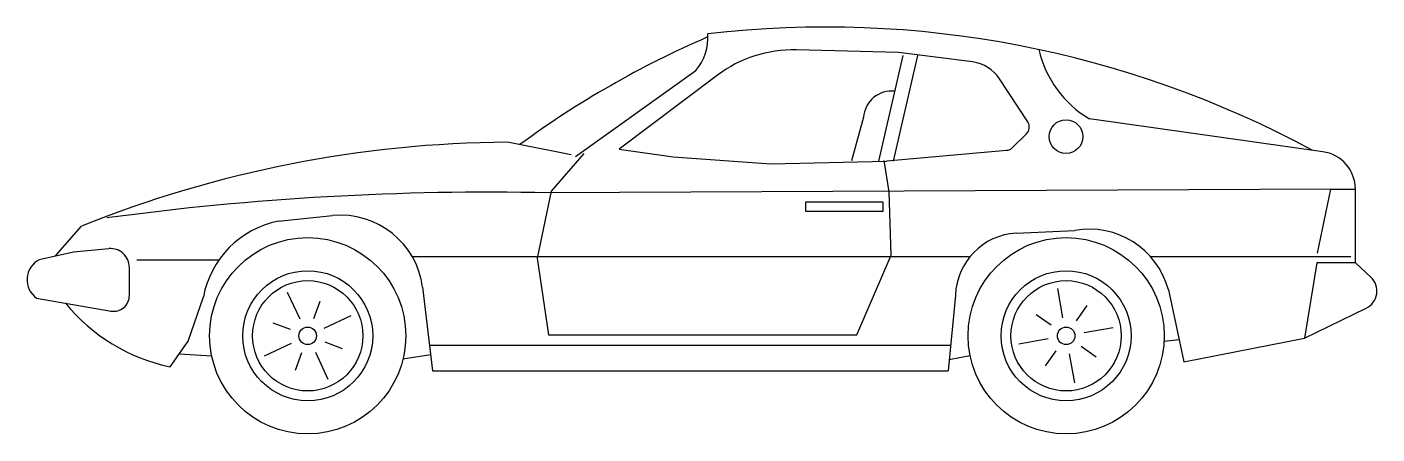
# Model space of a CAD drawing. Extents: x 151 to 586, y 5 to 136.
import ezdxf

# ---------------------------------------------------------------- set-up
doc = ezdxf.new("R2010")
doc.units = 0
doc.header["$MEASUREMENT"] = 0
doc.layers.add('VEICULOS', color=5, linetype='CONTINUOUS')

msp = doc.modelspace()

# ---------------------------------------------------------------- linework, layer by layer
at = {"layer": 'VEICULOS'}
for p, q in [((431.88, 127.65), (398.93, 128.53)), ((425.46, 92.67), (433.32, 126.71)), ((430.24, 92.67), (438.1, 126.71)), ((455.74, 124.66), (431.88, 127.65)), ((327.67, 94.24), (366.5, 121.9)), ((373.43, 120.38), (341.74, 96.53)), ((473.52, 105.32), (464.42, 119.24)), ((420.58, 106.81), (416.69, 92.82)), ((568.7, 95.73), (493.44, 106.28)), ((468.56, 97.04), (473.1, 101.48)), ((326.3, 94.75), (305.71, 98.78)), ((341.74, 96.53), (359.16, 94.04)), ((428.13, 92.74), (466.71, 96.19)), ((330.34, 95.16), (319.81, 82.98)), ((359.16, 94.04), (390.71, 91.81)), ((390.71, 91.81), (427.94, 92.73)), ((428.78, 82.84), (427.19, 92.94)), ((319.81, 82.98), (315.34, 61.46)), ((571.27, 83.65), (319.01, 82.48)), ((429.44, 62.44), (428.78, 82.84)), ((566.96, 62.99), (571.27, 83.65)), ((571.27, 83.65), (579.19, 83.66)), ((579.19, 59.96), (579.19, 83.66)), ((401.93, 76.49), (401.93, 79.6)), ((401.93, 79.6), (426.8, 79.6)), ((426.8, 79.6), (426.8, 76.49)), ((231.75, 73.39), (249.34, 75.15)), ((426.8, 76.49), (401.93, 76.49)), ((159.98, 62.17), (168.38, 71.72)), ((469.77, 69.53), (488.66, 70.35)), ((154.74, 60.95), (165.74, 63.51)), ((165.74, 63.51), (177.19, 64.5)), ((274.99, 61.99), (454.96, 61.99)), ((315.34, 61.46), (319, 36.71)), ((418.39, 36.71), (429.44, 62.44)), ((513.07, 61.99), (577.69, 61.99)), ((183.8, 49.4), (183.8, 58.43)), ((212.65, 60.78), (186.21, 60.78)), ((566.72, 59.96), (562.74, 35.7)), ((579.19, 59.96), (566.72, 59.96)), ((584.22, 55.28), (579.19, 59.96)), ((153.89, 48.52), (177.87, 44.4)), ((202.74, 34.66), (207.66, 48.97)), ((238.83, 41.75), (234.79, 50.41)), ((278.38, 52.04), (281.6, 25.14)), ((450.19, 49.55), (447.85, 25.14)), ((484.88, 42.21), (483.22, 51.62)), ((518.88, 51.27), (523.85, 28.03)), ((243.32, 41.95), (245.36, 47.56)), ((489.27, 41.24), (492.7, 46.14)), ((562.74, 35.7), (582.72, 45.33)), ((235.79, 38.43), (230.17, 40.48)), ((246.63, 38.91), (255.3, 42.95)), ((481.09, 39.79), (476.19, 43.22)), ((319, 36.71), (418.39, 36.71)), ((480.12, 35.4), (470.7, 33.74)), ((491.69, 37.44), (501.1, 39.1)), ((522.33, 35.11), (517.49, 34.53)), ((523.85, 28.03), (562.74, 35.7)), ((196.92, 26.41), (202.74, 34.66)), ((199.87, 30.6), (210.34, 29.94)), ((235.98, 33.94), (227.32, 29.9)), ((239.3, 30.9), (237.25, 25.28)), ((243.79, 31.1), (247.83, 22.44)), ((246.83, 34.42), (252.45, 32.37)), ((280.61, 33.37), (448.64, 33.37)), ((482.53, 31.61), (479.1, 26.71)), ((486.92, 30.64), (488.58, 21.23)), ((490.72, 33.05), (495.61, 29.62)), ((280.97, 30.33), (272.04, 28.91)), ((448.2, 28.82), (454.9, 30.11)), ((281.6, 25.14), (447.85, 25.14))]:
    msp.add_line(p, q, dxfattribs=at)
for centre, radius in [((485.88, 100.59), 5.44), ((241.31, 36.42), 31.64), ((485.9, 36.42), 31.64), ((241.31, 36.42), 20.96), ((485.9, 36.42), 20.96), ((241.31, 36.42), 17.78), ((485.9, 36.42), 17.78), ((241.31, 36.42), 2.83), ((485.9, 36.42), 2.83)]:
    msp.add_circle(centre, radius, dxfattribs=at)
for centre, radius, start, end in [((408.25, -194.3), 330.21, 61.6196, 96.5984), ((492.95, -151.97), 309.96, 113.3534, 126.2465), ((353.95, 132.46), 16.41, 319.9069, 4.4025), ((397.85, 87.93), 40.61, 88.4688, 126.9706), ((511.64, 136.75), 35.49, 193.1854, 239.1533), ((454.23, 112.57), 12.18, 33.1821, 82.8586), ((429.63, 106.17), 9.08, 83.5241, 175.9575), ((470.97, 103.66), 3.05, 314.3334, 33.1821), ((308.07, -275.21), 374, 90.3607, 111.9314), ((466.43, 99.22), 3.05, 275.1074, 314.3334), ((427.86, 95.77), 3.05, 271.4097, 275.1074), ((567.01, 83.67), 12.18, 359.991, 82.0225), ((299.52, -833.65), 916.33, 88.78118, 97.7125), ((251.91, 48.57), 26.7, 7.4737, 95.5038), ((238.02, 43.11), 30.92, 101.7033, 169.0834), ((493.41, 44.39), 26.39, 15.1091, 100.355), ((471.08, 48.66), 20.91, 93.5675, 177.5653), ((177.71, 58.43), 6.09, 0, 94.9448), ((158.04, 54.48), 7.26, 117.0337, 235.18), ((580.07, 50.82), 6.09, 295.7411, 47.0953), ((178.73, 49.4), 5.08, 260.2315, 0), ((209.16, 84.51), 59.38, 219.2705, 258.1038)]:
    msp.add_arc(centre, radius, start, end, dxfattribs=at)

doc.saveas('drawing.dxf')
